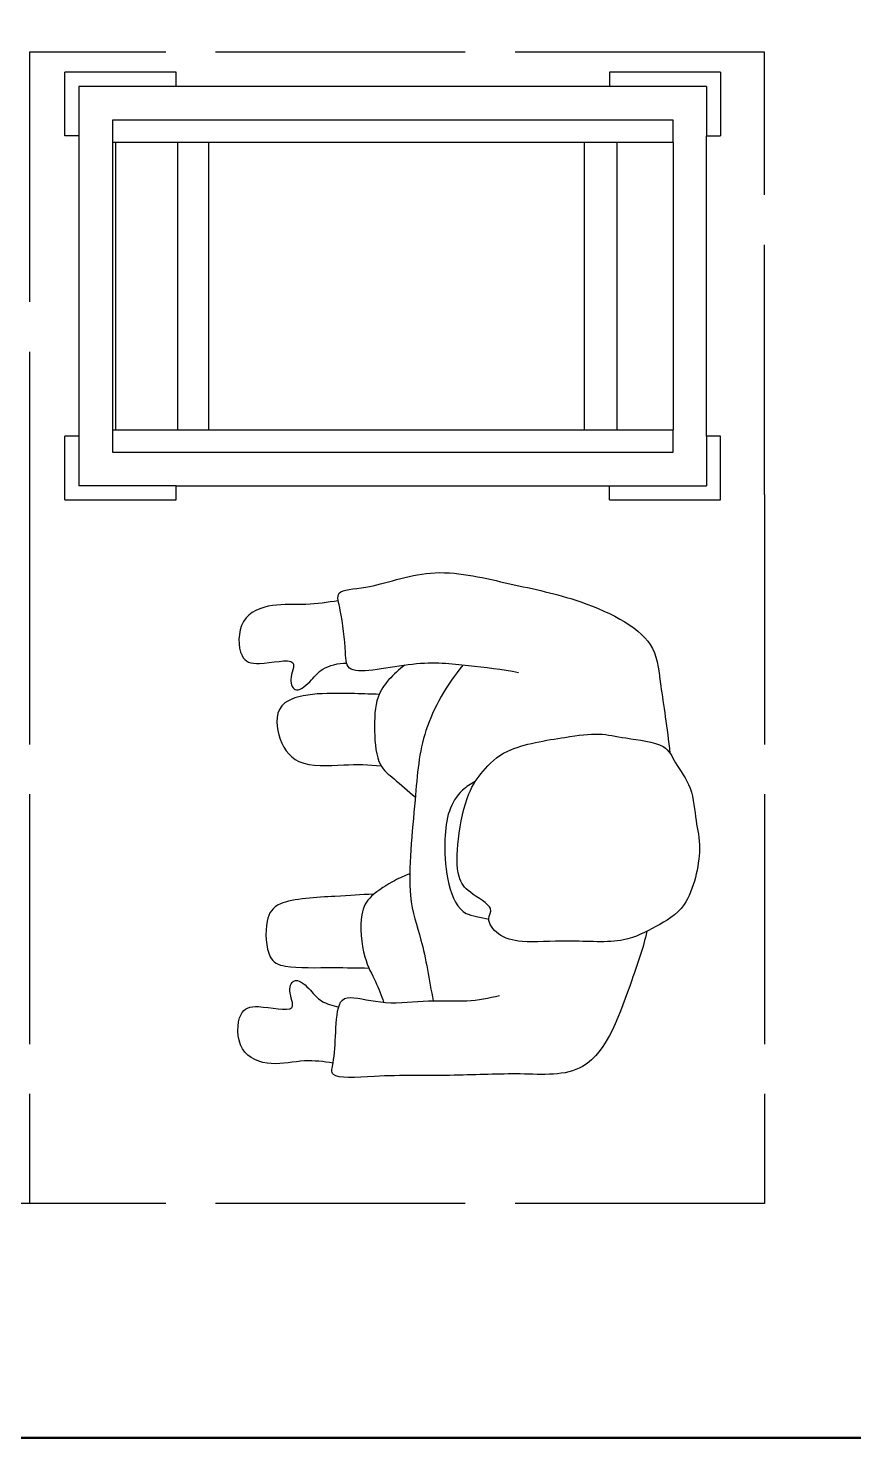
# Model space of a CAD drawing. Header units: millimetres. Extents: x 44692 to 659456, y -26273 to 96111.
# Drawn here: x 262995 to 263835, y -6801 to -5368 of the extents above; entities that cross this region are included whole.
import ezdxf

# ---------------------------------------------------------------- set-up
doc = ezdxf.new("R2010")
doc.units = ezdxf.units.MM
doc.header["$LTSCALE"] = 100
doc.linetypes.add('DASHEDX2', pattern=[3.048, 2.54, -0.508])
for name, color, linetype in [('Area circulacion', 50, 'DASHEDX2'), ('Area proceso', 90, 'DASHEDX2'), ('Personal', 171, 'Continuous'), ('Transporte semielaborado', 30, 'Continuous')]:
    doc.layers.add(name, color=color, linetype=linetype)
doc.layers.add('Paredes', color=7, linetype='Continuous', lineweight=50)

# ---------------------------------------------------------------- blocks, each defined once
blk = doc.blocks.new('Bakery Trolley pl')
at = {"layer": 'Transporte semielaborado'}
for p, q in [((0.1804, 0.6253), (0.2371, 0.6253)), ((0.1804, 0.6253), (0.1804, 0.526)), ((0.2371, 0.6127), (0.2371, 0.6253)), ((0.5048, 0.6127), (0.5048, 0.6253)), ((0.5048, 0.6253), (0.5615, 0.6253)), ((0.5615, 0.526), (0.5615, 0.6253)), ((0.2371, 0.6127), (0.1929, 0.6127)), ((0.1929, 0.526), (0.1929, 0.6127)), ((0.5048, 0.6127), (0.2371, 0.6127)), ((0.5489, 0.6127), (0.5048, 0.6127)), ((0.5489, 0.526), (0.5489, 0.6127)), ((0.2229, 0.5827), (0.2229, 0.0827)), ((0.2429, 0.5827), (0.2229, 0.5827)), ((0.2429, 0.5827), (0.2429, 0.5798)), ((0.4989, 0.5827), (0.2429, 0.5827)), ((0.2429, 0.5798), (0.4989, 0.5798)), ((0.2429, 0.5798), (0.2429, 0.5245)), ((0.5189, 0.5827), (0.4989, 0.5827)), ((0.4989, 0.5798), (0.4989, 0.5827)), ((0.4989, 0.5245), (0.4989, 0.5798)), ((0.5189, 0.0827), (0.5189, 0.5827)), ((0.1804, 0.526), (0.1929, 0.526)), ((0.1929, 0.526), (0.1929, 0.1394)), ((0.2429, 0.5245), (0.4989, 0.5245)), ((0.2429, 0.5245), (0.2429, 0.4967)), ((0.4989, 0.4967), (0.4989, 0.5245)), ((0.5489, 0.526), (0.5615, 0.526)), ((0.5489, 0.1394), (0.5489, 0.526)), ((0.2429, 0.4967), (0.4989, 0.4967)), ((0.2429, 0.4967), (0.2429, 0.1615)), ((0.4989, 0.1615), (0.4989, 0.4967)), ((0.2429, 0.1615), (0.4989, 0.1615)), ((0.2429, 0.1615), (0.2429, 0.1325)), ((0.4989, 0.1325), (0.4989, 0.1615)), ((0.1804, 0.1394), (0.1929, 0.1394)), ((0.1804, 0.1394), (0.1804, 0.0402)), ((0.1929, 0.1394), (0.1929, 0.0527)), ((0.5615, 0.1394), (0.5489, 0.1394)), ((0.5489, 0.0527), (0.5489, 0.1394)), ((0.5615, 0.0402), (0.5615, 0.1394)), ((0.2429, 0.1325), (0.4989, 0.1325)), ((0.2429, 0.1325), (0.2429, 0.0827)), ((0.4989, 0.0827), (0.4989, 0.1325)), ((0.2229, 0.0827), (0.2429, 0.0827)), ((0.4989, 0.0827), (0.2429, 0.0827)), ((0.4989, 0.0827), (0.5189, 0.0827)), ((0.2371, 0.0527), (0.1929, 0.0527)), ((0.2371, 0.0402), (0.2371, 0.0527)), ((0.2371, 0.0527), (0.5048, 0.0527)), ((0.5048, 0.0527), (0.5048, 0.0402)), ((0.5489, 0.0527), (0.5048, 0.0527)), ((0.1804, 0.0402), (0.2371, 0.0402)), ((0.5615, 0.0402), (0.5048, 0.0402))]:
    blk.add_line(p, q, dxfattribs=at)
blk = doc.blocks.new('pa17-16')
for points, knots in [([(5.62, 2.5537), (5.6188, 2.5427), (5.6154, 2.5253), (5.6223, 2.4901), (5.6346, 2.4293), (5.661, 2.4064), (5.685, 2.3908), (5.7322, 2.3832), (5.7723, 2.3842), (5.7881, 2.3969), (5.8018, 2.4268), (5.8146, 2.4162), (5.8324, 2.4305), (5.8382, 2.4568), (5.8318, 2.5038), (5.8344, 2.5615), (5.8137, 2.5937), (5.7944, 2.6284), (5.7307, 2.6388), (5.7037, 2.6296), (5.6679, 2.626), (5.6442, 2.6055), (5.6228, 2.5961), (5.6214, 2.5667), (5.62, 2.5537)], [0, 0, 0, 0, 0.297584, 0.631064, 1.068635, 1.39533, 1.69617, 2.097861, 2.458938, 2.716293, 3.010442, 3.199165, 3.447293, 3.731671, 4.119196, 4.541864, 4.881702, 5.22714, 5.673063, 5.989311, 6.327668, 6.644571, 6.906626, 7.259736, 7.259736, 7.259736, 7.259736]), ([(5.5575, 2.4391), (5.5549, 2.4218), (5.5525, 2.3852), (5.5491, 2.3329), (5.5712, 2.2599), (5.5431, 2.2589), (5.5029, 2.2526), (5.4793, 2.2435), (5.4785, 2.2813), (5.4499, 2.3438), (5.4658, 2.4235), (5.4776, 2.5033), (5.5116, 2.5798), (5.5552, 2.585), (5.608, 2.5962), (5.6336, 2.6001)], [0, 0, 0, 0, 0.404899, 0.829805, 1.276298, 1.516647, 1.885942, 2.122553, 2.418487, 2.881882, 3.382407, 3.897515, 4.613825, 5.020942, 5.393355, 5.393355, 5.393355, 5.393355]), ([(5.8196, 2.5846), (5.837, 2.5819), (5.8817, 2.5675), (5.9755, 2.5418), (5.972, 2.4609), (5.9791, 2.3926), (5.9812, 2.315), (5.9891, 2.2612), (5.9692, 2.2664), (5.9401, 2.2663), (5.9063, 2.2668), (5.9005, 2.2811), (5.909, 2.3184), (5.9007, 2.3606), (5.9019, 2.4011), (5.8964, 2.4238), (5.8933, 2.4348)], [6.682038, 6.682038, 6.682038, 6.682038, 7.076266, 7.806153, 8.304227, 8.77662, 9.284333, 9.649979, 9.844608, 10.160206, 10.472731, 10.661147, 10.998544, 11.371438, 11.724832, 12.051545, 12.051545, 12.051545, 12.051545]), ([(5.6724, 2.3994), (5.675, 2.3947), (5.6837, 2.383), (5.7041, 2.3718), (5.7348, 2.3697), (5.774, 2.3728), (5.8085, 2.3874), (5.8116, 2.4015), (5.8144, 2.4199)], [0.121052, 0.121052, 0.121052, 0.121052, 0.297289, 0.584433, 0.895396, 1.26174, 1.600834, 1.760925, 1.760925, 1.760925, 1.760925]), ([(5.5522, 2.3809), (5.573, 2.3653), (5.6222, 2.3398), (5.6924, 2.3383), (5.7952, 2.3323), (5.8376, 2.352), (5.881, 2.3613), (5.9019, 2.366)], [0, 0, 0, 0, 0.49262, 0.970296, 1.525877, 1.91054, 2.357805, 2.357805, 2.357805, 2.357805]), ([(5.5552, 2.3206), (5.5597, 2.3147), (5.5706, 2.3043), (5.5892, 2.2916), (5.6248, 2.2913), (5.6613, 2.2967), (5.6731, 2.3154), (5.6858, 2.3299), (5.6912, 2.3378)], [0, 0, 0, 0, 0.262594, 0.520609, 0.853848, 1.185107, 1.43842, 1.738028, 1.738028, 1.738028, 1.738028]), ([(5.7713, 2.3359), (5.7736, 2.3305), (5.7786, 2.3203), (5.7954, 2.2951), (5.8154, 2.2848), (5.8612, 2.2906), (5.8838, 2.3057), (5.8988, 2.3117), (5.9058, 2.3148)], [0, 0, 0, 0, 0.233477, 0.532145, 0.79329, 1.163492, 1.458071, 1.725911, 1.725911, 1.725911, 1.725911]), ([(5.5867, 2.2952), (5.5866, 2.2877), (5.5872, 2.2667), (5.5883, 2.1873), (5.6353, 2.19), (5.6673, 2.2128), (5.6606, 2.2618), (5.6599, 2.2881), (5.6606, 2.3008)], [0.078483, 0.078483, 0.078483, 0.078483, 0.321516, 0.797556, 1.122606, 1.448668, 1.830958, 2.166281, 2.166281, 2.166281, 2.166281]), ([(5.7943, 2.2992), (5.7951, 2.2858), (5.7984, 2.2614), (5.8038, 2.2002), (5.8255, 2.1869), (5.8672, 2.191), (5.8755, 2.2117), (5.8718, 2.2605), (5.8715, 2.286), (5.871, 2.2978)], [0, 0, 0, 0, 0.353805, 0.775896, 1.041599, 1.377968, 1.615337, 2.001902, 2.313716, 2.313716, 2.313716, 2.313716]), ([(5.4915, 2.2484), (5.4936, 2.2374), (5.4981, 2.215), (5.4968, 2.1806), (5.512, 2.1445), (5.5569, 2.147), (5.5634, 2.1681), (5.5498, 2.2128), (5.5753, 2.1995), (5.5912, 2.209), (5.5741, 2.2257), (5.5617, 2.2339), (5.5559, 2.2515), (5.5556, 2.26)], [0, 0, 0, 0, 0.324329, 0.654038, 0.980089, 1.31306, 1.562526, 1.890179, 2.123217, 2.319335, 2.559559, 2.78492, 3.066636, 3.066636, 3.066636, 3.066636]), ([(5.9713, 2.2652), (5.9703, 2.2553), (5.9686, 2.234), (5.9786, 2.2017), (5.9668, 2.1644), (5.9218, 2.1628), (5.9134, 2.1832), (5.9229, 2.229), (5.8988, 2.2135), (5.882, 2.2215), (5.8976, 2.2397), (5.908, 2.248), (5.912, 2.2618), (5.9127, 2.2683)], [0.038839, 0.038839, 0.038839, 0.038839, 0.324329, 0.654038, 0.980089, 1.31306, 1.562526, 1.890179, 2.123217, 2.319335, 2.559559, 2.78492, 2.989829, 2.989829, 2.989829, 2.989829])]:
    blk.add_open_spline(points, degree=3, knots=knots)

msp = doc.modelspace()

# ---------------------------------------------------------------- linework, layer by layer
at = {"layer": 'Area circulacion'}
msp.add_line((262992.261, -2346.417), (262996.321, -5392.063), dxfattribs=at)
at = {"layer": 'Area proceso', "color": 3}
for p, q in [((263744.678, -5392.063), (262996.321, -5392.063)), ((262996.321, -5392.063), (262996.321, -5842.063)), ((263744.678, -5842.063), (263744.678, -5392.063)), ((263744.678, -5842.063), (263744.678, -6563.063)), ((263744.678, -6563.063), (262943.249, -6563.063))]:
    msp.add_line(p, q, dxfattribs=at)
at = {"layer": 'Area proceso'}
msp.add_line((262996.321, -5842.063), (262996.321, -6563.063), dxfattribs=at)
at = {"layer": 'Paredes'}
msp.add_line((257513.787, -6801.322), (263892.261, -6801.322), dxfattribs=at)

# ---------------------------------------------------------------- block references
at = {"layer": 'Personal', "xscale": 979.1504951166479, "yscale": 979.1504951166479, "zscale": 979.1504951166479, "rotation": 267.3569437258108}
msp.add_blockref('pa17-16', (261359.457, -477.317), dxfattribs=at)
at = {"layer": 'Transporte semielaborado', "xscale": 1141.039974711085, "yscale": 1141.039974711085, "zscale": 1141.039974711085, "rotation": 89.99999999999993}
msp.add_blockref('Bakery Trolley pl', (263745.77, -6053.224), dxfattribs=at)

doc.saveas('drawing.dxf')
